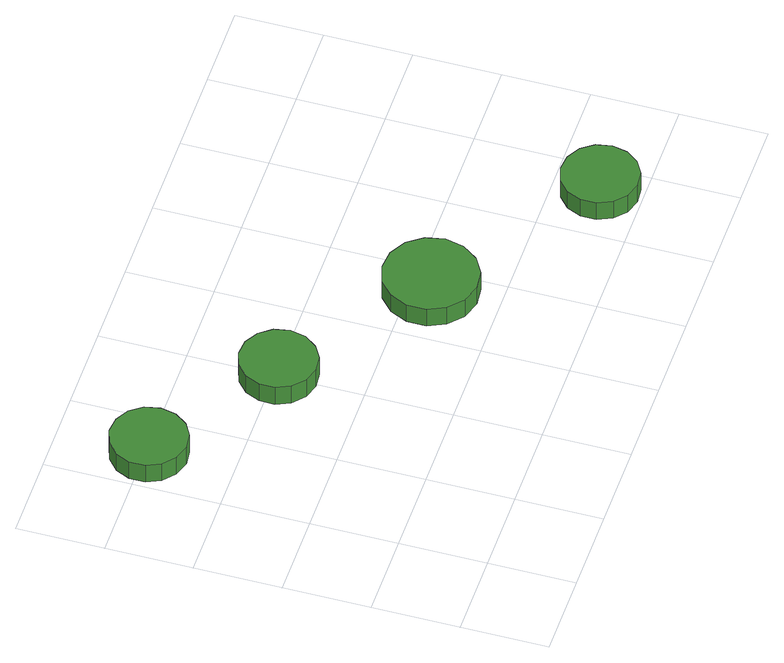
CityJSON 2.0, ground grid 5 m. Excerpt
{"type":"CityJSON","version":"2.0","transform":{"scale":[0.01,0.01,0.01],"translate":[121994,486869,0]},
"CityObjects":{
"tree1":{"type":"SolitaryVegetationObject","attributes":{"function":"something"},"geometry":[{"type":"MultiSurface","lod":"1","boundaries":[[[0,1,2,3,4,5,6,7,8,9,10,11,12,13,14]],[[15,16,17,18,19,20,21,22,23,24,25,26,27,28,29]],[[0,29,28,1]],[[1,28,27,2]],[[2,27,26,3]],[[3,26,25,4]],[[4,25,24,5]],[[5,24,23,6]],[[6,23,22,7]],[[7,22,21,8]],[[8,21,20,9]],[[9,20,19,10]],[[10,19,18,11]],[[11,18,17,12]],[[12,17,16,13]],[[13,16,15,14]],[[14,15,29,0]]]}]},
"tree2":{"type":"SolitaryVegetationObject","attributes":{"function":"something"},"geometry":[{"type":"MultiSurface","lod":"1","boundaries":[[[30,31,32,33,34,35,36,37,38,39,40,41,42,43,44]],[[45,46,47,48,49,50,51,52,53,54,55,56,57,58,59]],[[30,59,58,31]],[[31,58,57,32]],[[32,57,56,33]],[[33,56,55,34]],[[34,55,54,35]],[[35,54,53,36]],[[36,53,52,37]],[[37,52,51,38]],[[38,51,50,39]],[[39,50,49,40]],[[40,49,48,41]],[[41,48,47,42]],[[42,47,46,43]],[[43,46,45,44]],[[44,45,59,30]]]}]},
"tree3":{"type":"SolitaryVegetationObject","attributes":{"function":"something"},"geometry":[{"type":"MultiSurface","lod":"1","boundaries":[[[60,61,62,63,64,65,66,67,68,69,70,71,72,73,74]],[[75,76,77,78,79,80,81,82,83,84,85,86,87,88,89]],[[60,89,88,61]],[[61,88,87,62]],[[62,87,86,63]],[[63,86,85,64]],[[64,85,84,65]],[[65,84,83,66]],[[66,83,82,67]],[[67,82,81,68]],[[68,81,80,69]],[[69,80,79,70]],[[70,79,78,71]],[[71,78,77,72]],[[72,77,76,73]],[[73,76,75,74]],[[74,75,89,60]]]}]},
"tree4":{"type":"SolitaryVegetationObject","attributes":{"function":"something"},"geometry":[{"type":"MultiSurface","lod":"1","boundaries":[[[90,91,92,93,94,95,96,97,98,99,100,101,102,103,104]],[[105,106,107,108,109,110,111,112,113,114,115,116,117,118,119]],[[90,119,118,91]],[[91,118,117,92]],[[92,117,116,93]],[[93,116,115,94]],[[94,115,114,95]],[[95,114,113,96]],[[96,113,112,97]],[[97,112,111,98]],[[98,111,110,99]],[[99,110,109,100]],[[100,109,108,101]],[[101,108,107,102]],[[102,107,106,103]],[[103,106,105,104]],[[104,105,119,90]]]}]}
},
"vertices":[
[470,1983,221],[451,2072,221],[398,2146,221],[319,2191,221],[229,2201,221],[142,2173,221],[74,2112,221],[37,2029,221],[37,1938,221],[74,1855,221],[142,1794,221],[229,1766,221],[319,1775,221],[398,1821,221],[451,1894,221],[451,1894,92],[398,1821,92],[319,1775,92],[229,1766,92],[142,1794,92],[74,1855,92],[37,1938,92],[37,2029,92],[74,2112,92],[142,2173,92],[229,2201,92],[319,2191,92],[398,2146,92],[451,2072,92],[470,1983,92],
[1230,1489,219],[1211,1578,219],[1157,1651,219],[1078,1697,219],[988,1706,219],[901,1678,219],[834,1617,219],[797,1534,219],[797,1443,219],[834,1360,219],[901,1299,219],[988,1271,219],[1078,1280,219],[1157,1326,219],[1211,1400,219],[1211,1400,90],[1157,1326,90],[1078,1280,90],[988,1271,90],[901,1299,90],[834,1360,90],[797,1443,90],[797,1534,90],[834,1617,90],[901,1678,90],[988,1706,90],[1078,1697,90],[1157,1651,90],[1211,1578,90],[1230,1489,90],
[2127,893,218],[2103,1002,218],[2038,1093,218],[1941,1148,218],[1830,1160,218],[1724,1126,218],[1641,1051,218],[1596,949,218],[1596,837,218],[1641,735,218],[1724,661,218],[1830,626,218],[1941,638,218],[2038,694,218],[2103,784,218],[2103,784,89],[2038,694,89],[1941,638,89],[1830,626,89],[1724,661,89],[1641,735,89],[1596,837,89],[1596,949,89],[1641,1051,89],[1724,1126,89],[1830,1160,89],[1941,1148,89],[2038,1093,89],[2103,1002,89],[2127,893,89],
[3053,241,218],[3035,330,218],[2981,404,218],[2902,449,218],[2812,459,218],[2725,431,218],[2658,370,218],[2621,287,218],[2621,196,218],[2658,113,218],[2725,52,218],[2812,24,218],[2902,33,218],[2981,79,218],[3035,152,218],[3035,152,89],[2981,79,89],[2902,33,89],[2812,24,89],[2725,52,89],[2658,113,89],[2621,196,89],[2621,287,89],[2658,370,89],[2725,431,89],[2812,459,89],[2902,449,89],[2981,404,89],[3035,330,89],[3053,241,89]
]}
